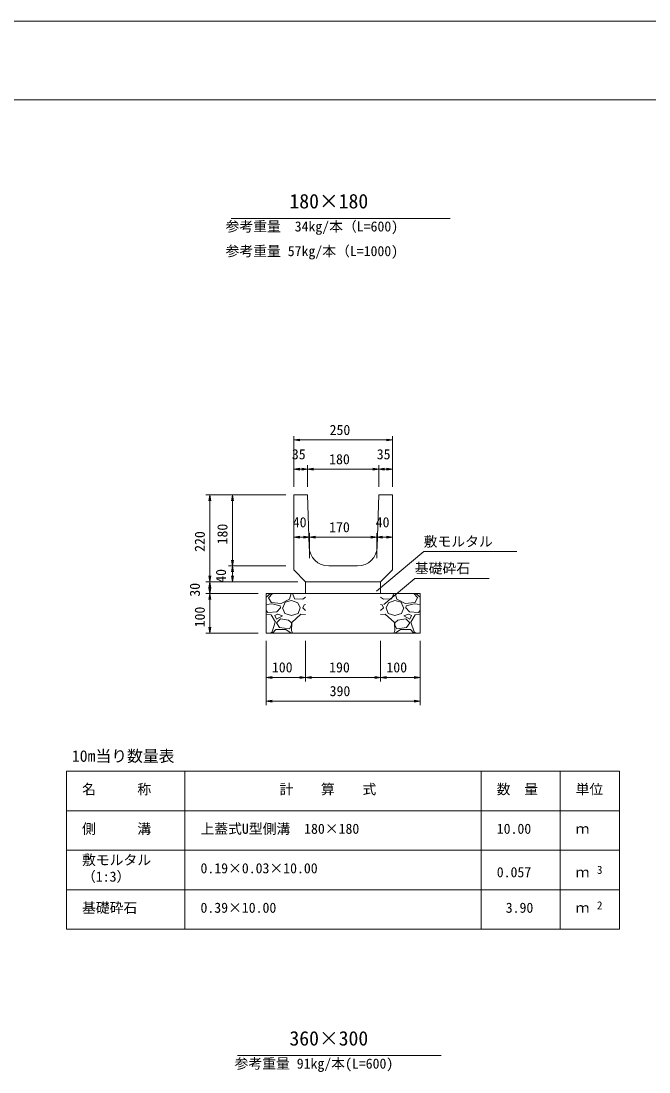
# Model space of a CAD drawing. Units: millimetres, scale not verified. Extents: x 0 to 84100, y 0 to 59400.
# Drawn here: x 18848 to 34750, y 32786 to 59400 of the extents above; entities that cross this region are included whole.
import ezdxf
from ezdxf.enums import TextEntityAlignment as Align

# ---------------------------------------------------------------- set-up
doc = ezdxf.new("R2010")
doc.units = ezdxf.units.MM
doc.header["$LTSCALE"] = 100
for name, color, linetype, lineweight in [('D-MTR-FRAM（材料表図枠）', 2, 'Continuous', 18), ('D-STR-DIM（寸法）', 7, 'Continuous', 18), ('D-STR-HTXT（旗揚げ）', 7, 'Continuous', 18), ('D-STR-STRn（構造物）', 7, 'Continuous', 18), ('D-STR（構造物外形線）', 1, 'Continuous', 18), ('D-TTL(外枠）', 2, 'Continuous', 18), ('DEFPOINTS_2', 8, 'Continuous', 18)]:
    doc.layers.add(name, color=color, linetype=linetype, lineweight=lineweight)
for name, color, linetype in [('D-MTR-TXT(文字列）', 7, 'Continuous'), ('D-MTR（材料表タイトル）', 7, 'Continuous'), ('D-STR-TXT（文字）', 7, 'Continuous'), ('D-TTL-TXT（文字）', 7, 'Continuous')]:
    doc.layers.add(name, color=color, linetype=linetype)
doc.styles.add('ＭＳ ゴシック', font='')
doc.styles.get('ＭＳ ゴシック').set_extended_font_data('MS Gothic')

msp = doc.modelspace()

# ---------------------------------------------------------------- linework, layer by layer
at = {"layer": 'D-MTR-FRAM（材料表図枠）'}
for p, q in [((20000, 40400), (34000, 40400)), ((20000, 36400), (20000, 40400)), ((23000, 36400), (23000, 40400)), ((30500, 36400), (30500, 40400)), ((32500, 37200), (32500, 40400)), ((32500, 36400), (32500, 40400)), ((34000, 36400), (34000, 40400)), ((20000, 39400), (34000, 39400)), ((20000, 38400), (34000, 38400)), ((20000, 37400), (34000, 37400)), ((20000, 36400), (34000, 36400))]:
    msp.add_line(p, q, dxfattribs=at)
at = {"layer": 'D-STR-DIM（寸法）'}
for p, q in [((25755, 47600), (25755, 48889.9)), ((25755, 48789.9), (25905, 48814.9)), ((25755, 48789.9), (25775, 48789.9)), ((25905, 48764.9), (25755, 48789.9)), ((28235, 48789.9), (25775, 48789.9)), ((28105, 48814.9), (28255, 48789.9)), ((28255, 48789.9), (28105, 48764.9)), ((28255, 48789.9), (28235, 48789.9)), ((28255, 47600), (28255, 48889.9)), ((25755, 47600), (25755, 48149.4)), ((25755, 48049.4), (25905, 48074.4)), ((25755, 48049.4), (25775, 48049.4)), ((25905, 48024.4), (25755, 48049.4)), ((25775, 48049.4), (26085, 48049.4)), ((25955, 48074.4), (26105, 48049.4)), ((26105, 48049.4), (25955, 48024.4)), ((26105, 48049.4), (26085, 48049.4)), ((26105, 47600), (26105, 48149.4)), ((26105, 47600), (26105, 48149.4)), ((26105, 48049.4), (26255, 48074.4)), ((26105, 48049.4), (26125, 48049.4)), ((26255, 48024.4), (26105, 48049.4)), ((27885, 48049.4), (26125, 48049.4)), ((27755, 48074.4), (27905, 48049.4)), ((27905, 48049.4), (27755, 48024.4)), ((27905, 48049.4), (27885, 48049.4)), ((27905, 47600), (27905, 48149.4)), ((27905, 47600), (27905, 48149.4)), ((27905, 48049.4), (28055, 48074.4)), ((27905, 48049.4), (27925, 48049.4)), ((28055, 48024.4), (27905, 48049.4)), ((28235, 48049.4), (27925, 48049.4)), ((28105, 48074.4), (28255, 48049.4)), ((28255, 48049.4), (28105, 48024.4)), ((28255, 48049.4), (28235, 48049.4)), ((28255, 47600), (28255, 48149.4)), ((25555, 47400), (23529, 47400)), ((23604, 47250), (23629, 47400)), ((23629, 47400), (23629, 47380)), ((23629, 47400), (23654, 47250)), ((23629, 47380), (23629, 45220)), ((25555, 47400), (24102.4, 47400)), ((24177.4, 47250), (24202.4, 47400)), ((24202.4, 47400), (24202.4, 47380)), ((24202.4, 47400), (24227.4, 47250)), ((24202.4, 47380), (24202.4, 45620)), ((25755, 45800), (25755, 46427.4)), ((25755, 46327.4), (25905, 46352.4)), ((25755, 46327.4), (25775, 46327.4)), ((25905, 46302.4), (25755, 46327.4)), ((26135, 46327.4), (25775, 46327.4)), ((26005, 46352.4), (26155, 46327.4)), ((26155, 46327.4), (26005, 46302.4)), ((26155, 46327.4), (26135, 46327.4)), ((26155, 45800), (26155, 46427.4)), ((26155, 45800), (26155, 46427.4)), ((26155, 46327.4), (26305, 46352.4)), ((26155, 46327.4), (26175, 46327.4)), ((26305, 46302.4), (26155, 46327.4)), ((27835, 46327.4), (26175, 46327.4)), ((27705, 46352.4), (27855, 46327.4)), ((27855, 46327.4), (27705, 46302.4)), ((27855, 46327.4), (27835, 46327.4)), ((27855, 45800), (27855, 46427.4)), ((27855, 45800), (27855, 46427.4)), ((27855, 46327.4), (28005, 46352.4)), ((27855, 46327.4), (27875, 46327.4)), ((28005, 46302.4), (27855, 46327.4)), ((27875, 46327.4), (28235, 46327.4)), ((28105, 46352.4), (28255, 46327.4)), ((28255, 46327.4), (28105, 46302.4)), ((28255, 46327.4), (28235, 46327.4)), ((28255, 45800), (28255, 46427.4)), ((25555, 45600), (24102.4, 45600)), ((25555, 45600), (24102.4, 45600)), ((24202.4, 45600), (24177.4, 45750)), ((24177.4, 45450), (24202.4, 45600)), ((24227.4, 45750), (24202.4, 45600)), ((24202.4, 45600), (24202.4, 45620)), ((24202.4, 45600), (24202.4, 45580)), ((24202.4, 45600), (24227.4, 45450)), ((24202.4, 45580), (24202.4, 45220)), ((23629, 45200), (23604, 45350)), ((23654, 45350), (23629, 45200)), ((24202.4, 45200), (24177.4, 45350)), ((24227.4, 45350), (24202.4, 45200)), ((25855, 45200), (23529, 45200)), ((25855, 45200), (23529, 45200)), ((23604, 45050), (23629, 45200)), ((23629, 44900), (23604, 45050)), ((23629, 45200), (23629, 45220)), ((23629, 45200), (23629, 45180)), ((23629, 45200), (23654, 45050)), ((23629, 45180), (23629, 44920)), ((23654, 45050), (23629, 44900)), ((25855, 45200), (24102.4, 45200)), ((24202.4, 45200), (24202.4, 45220)), ((24855, 44900), (23529, 44900)), ((24855, 44900), (23529, 44900)), ((23604, 44750), (23629, 44900)), ((23629, 44900), (23629, 44920)), ((23629, 44900), (23629, 44880)), ((23629, 44900), (23654, 44750)), ((23629, 44880), (23629, 43920)), ((23629, 43900), (23604, 44050)), ((23654, 44050), (23629, 43900)), ((23629, 43900), (23629, 43920)), ((24855, 43900), (23529, 43900)), ((25055, 43700), (25055, 42677.7)), ((25055, 43700), (25055, 42077)), ((26055, 43700), (26055, 42677.7)), ((26055, 43700), (26055, 42677.7)), ((27955, 43700), (27955, 42677.7)), ((27955, 43700), (27955, 42677.7)), ((28955, 43700), (28955, 42677.7)), ((28955, 43700), (28955, 42077)), ((25055, 42777.7), (25205, 42802.7)), ((25055, 42777.7), (25075, 42777.7)), ((25205, 42752.7), (25055, 42777.7)), ((26035, 42777.7), (25075, 42777.7)), ((25905, 42802.7), (26055, 42777.7)), ((26055, 42777.7), (25905, 42752.7)), ((26055, 42777.7), (26035, 42777.7)), ((26055, 42777.7), (26205, 42802.7)), ((26055, 42777.7), (26075, 42777.7)), ((26205, 42752.7), (26055, 42777.7)), ((26075, 42777.7), (27935, 42777.7)), ((27805, 42802.7), (27955, 42777.7)), ((27955, 42777.7), (27805, 42752.7)), ((27955, 42777.7), (27935, 42777.7)), ((27955, 42777.7), (28105, 42802.7)), ((27955, 42777.7), (27975, 42777.7)), ((28105, 42752.7), (27955, 42777.7)), ((27975, 42777.7), (28935, 42777.7)), ((28805, 42802.7), (28955, 42777.7)), ((28955, 42777.7), (28805, 42752.7)), ((28955, 42777.7), (28935, 42777.7)), ((25055, 42177), (25205, 42202)), ((25055, 42177), (25075, 42177)), ((25205, 42152), (25055, 42177)), ((28935, 42177), (25075, 42177)), ((28805, 42202), (28955, 42177)), ((28955, 42177), (28805, 42152)), ((28955, 42177), (28935, 42177))]:
    msp.add_line(p, q, dxfattribs=at)
at = {"layer": 'D-STR-HTXT（旗揚げ）'}
for p, q in [((24169.4, 54400), (29714.5, 54400)), ((27853.1, 44963.4), (29044.8, 45964.7)), ((31404.6, 45964.7), (29044.8, 45964.7)), ((28033.7, 44626.3), (28820.2, 45285.6)), ((30706.6, 45285.6), (28820.2, 45285.6)), ((24331.9, 33200), (29487.1, 33200))]:
    msp.add_line(p, q, dxfattribs=at)
at = {"layer": 'D-STR-STRn（構造物）'}
for p, q in [((26055, 45200), (26055, 44900)), ((27955, 45200), (27955, 44900)), ((26055, 44900), (25055, 44900)), ((25055, 44900), (25055, 43900)), ((25055, 44813), (25167.6, 44900)), ((25116.8, 44789.6), (25216.1, 44900)), ((25188.7, 44669), (25118.7, 44789)), ((25647.2, 44758.8), (25437.2, 44648.8)), ((25536.9, 44679.5), (25696.9, 44729.5)), ((25687.1, 44899.5), (25647.1, 44759.5)), ((25696.4, 44729.5), (25856.4, 44669.5)), ((25721.2, 44900), (25775.1, 44771.9)), ((25776.2, 44769), (25986.2, 44759)), ((25986.8, 44760.3), (26055, 44813)), ((26055, 44900), (28655, 44900)), ((27955, 44900), (28955, 44900)), ((28023.2, 44760.3), (27955, 44813)), ((28233.9, 44769), (28023.9, 44759)), ((28313.6, 44729.5), (28153.6, 44669.5)), ((28288.9, 44900), (28234.9, 44771.9)), ((28473.2, 44679.5), (28313.2, 44729.5)), ((28322.9, 44899.5), (28362.9, 44759.5)), ((28362.8, 44758.8), (28572.8, 44648.8)), ((28893.3, 44789.6), (28793.9, 44900)), ((28821.3, 44669), (28891.3, 44789)), ((28955, 44813), (28842.4, 44900)), ((28955, 44900), (28955, 43900)), ((25207.6, 44638.4), (25055, 44622.3)), ((25096.4, 44422.8), (25055, 44468)), ((25436.1, 44651.6), (25186.1, 44671.6)), ((25406.4, 44590.1), (25206.4, 44640.1)), ((25416.8, 44539.6), (25326.8, 44439.6)), ((25416.9, 44538.9), (25406.9, 44588.9)), ((25465.9, 44539.8), (25525.9, 44399.8)), ((25476.5, 44539.5), (25536.5, 44679.5)), ((25856.9, 44669.3), (25916.9, 44539.3)), ((25866.4, 44400), (25916.4, 44540)), ((26055, 44468), (25986.4, 44542.8)), ((25986.5, 44539.8), (26016.5, 44619.8)), ((26055, 44622.3), (26017.6, 44618.4)), ((27955, 44622.3), (27992.4, 44618.4)), ((27955, 44468), (28023.6, 44542.8)), ((28023.5, 44539.8), (27993.5, 44619.8)), ((28153.1, 44669.3), (28093.1, 44539.3)), ((28143.6, 44400), (28093.6, 44540)), ((28533.5, 44539.5), (28473.5, 44679.5)), ((28544.2, 44539.8), (28484.2, 44399.8)), ((28573.9, 44651.6), (28823.9, 44671.6)), ((28593.2, 44538.9), (28603.2, 44588.9)), ((28593.3, 44539.6), (28683.3, 44439.6)), ((28603.6, 44590.1), (28803.6, 44640.1)), ((28802.4, 44638.4), (28955, 44622.3)), ((28913.6, 44422.8), (28955, 44468)), ((25177, 44358.5), (25055, 44368.7)), ((25326.1, 44440.2), (25096.1, 44420.2)), ((25288.9, 44180.1), (25178.9, 44360.1)), ((25276.4, 44349.6), (25316.4, 44249.6)), ((25346.6, 44379.2), (25276.6, 44349.2)), ((25316.4, 44249.8), (25466.4, 44339.8)), ((25416.7, 44259.5), (25316.7, 44159.5)), ((25467.1, 44339.7), (25347.1, 44379.7)), ((25617.9, 44230.1), (25417.9, 44260.1)), ((25526, 44398.8), (25696, 44348.8)), ((25698.8, 44157.5), (25618.8, 44227.5)), ((25697.3, 44348.9), (25867.3, 44398.9)), ((25937, 44379.5), (25707, 44169.5)), ((26055, 44368.7), (25937, 44378.5)), ((27955, 44368.7), (28073, 44378.5)), ((28073, 44379.5), (28303, 44169.5)), ((28312.7, 44348.9), (28142.7, 44398.9)), ((28311.2, 44157.5), (28391.2, 44227.5)), ((28484, 44398.8), (28314, 44348.8)), ((28392.1, 44230.1), (28592.1, 44260.1)), ((28542.9, 44339.7), (28662.9, 44379.7)), ((28693.6, 44249.8), (28543.6, 44339.8)), ((28593.3, 44259.5), (28693.3, 44159.5)), ((28663.4, 44379.2), (28733.4, 44349.2)), ((28684, 44440.2), (28914, 44420.2)), ((28733.6, 44349.6), (28693.6, 44249.6)), ((28721.1, 44180.1), (28831.1, 44360.1)), ((28833, 44358.5), (28955, 44368.7)), ((25167.6, 43900), (25206.8, 43930.3)), ((25206.9, 43929.2), (25286.9, 44179.2)), ((25216.1, 43900), (25296.8, 43989.6)), ((25296.8, 43989.6), (25556.8, 43989.6)), ((25316.4, 44159.9), (25396.4, 44039.9)), ((25397.1, 44039.1), (25647.1, 44009.1)), ((25556.4, 43991.9), (25686.4, 43901.9)), ((25647, 44009.7), (25697, 44099.7)), ((25695.1, 43961.9), (25721.2, 43900)), ((25706.3, 44170.1), (25696.3, 43960.1)), ((25696.8, 44099.6), (25696.8, 44159.6)), ((28314.9, 43961.9), (28288.9, 43900)), ((28303.7, 44170.1), (28313.7, 43960.1)), ((28363, 44009.7), (28313, 44099.7)), ((28313.3, 44099.6), (28313.3, 44159.6)), ((28453.6, 43991.9), (28323.6, 43901.9)), ((28613, 44039.1), (28363, 44009.1)), ((28713.3, 43989.6), (28453.3, 43989.6)), ((28693.6, 44159.9), (28613.6, 44039.9)), ((28793.9, 43900), (28713.3, 43989.6)), ((28803.2, 43929.2), (28723.2, 44179.2)), ((28842.4, 43900), (28803.2, 43930.3)), ((25055, 43900), (28955, 43900))]:
    msp.add_line(p, q, dxfattribs=at)
at = {"layer": 'D-STR（構造物外形線）'}
for p, q in [((25755, 47400), (25755, 45500)), ((26105, 47400), (25755, 47400)), ((26105, 47400), (26141.5, 46086.1)), ((27868.5, 46086.1), (27905, 47400)), ((27905, 47400), (28255, 47400)), ((28255, 47400), (28255, 45500)), ((26641.3, 45600), (27368.7, 45600)), ((26055, 45200), (25755, 45500)), ((27955, 45200), (28255, 45500)), ((26055, 45200), (27955, 45200))]:
    msp.add_line(p, q, dxfattribs=at)
for centre, start, end in [((26641.3, 46100), 181.59114, 270), ((27368.7, 46100), 270, 358.40886)]:
    msp.add_arc(centre, 500, start, end, dxfattribs=at)
at = {"layer": 'D-TTL(外枠）'}
msp.add_line((2300, 57400), (81800, 57400), dxfattribs=at)
at = {"layer": 'DEFPOINTS_2'}
msp.add_line((0, 59400), (84100, 59400), dxfattribs=at)

# ---------------------------------------------------------------- texts
at = {"layer": 'D-MTR-TXT(文字列）', "style": 'ＭＳ ゴシック'}
for s, height, p in [('参考重量\u300034kg/本（L=600)', 256.6, (24027.9, 53993.3)), ('参考重量 57kg/本（L=1000)', 256.6, (24027.9, 53369.2)), ('名\u3000\u3000\u3000称', 256.6, (20392.3, 39740.3)), ('計\u3000\u3000算\u3000\u3000式', 256.6, (25393, 39740.3)), ('数\u3000量', 256.6, (30892.3, 39740.3)), ('単位', 256.6, (32892.3, 39740.3)), ('側\u3000\u3000\u3000溝', 256.6, (20392.3, 38740.3)), ('上蓋式U型側溝\u3000180×180', 256.6, (23392.3, 38740.3)), ('10.00', 256.6, (30895, 38740.3)), ('ｍ', 256.6, (32892.3, 38740.3)), ('敷モルタル', 256.6, (20392.3, 37950.3)), ('0.19×0.03×10.00', 256.6, (23392.3, 37740.3)), ('（1:3）', 256.6, (20392.3, 37528.1)), ('0.057', 256.6, (30895, 37640.3)), ('ｍ', 256.6, (32892.3, 37640.3)), ('3', 205.3, (33432.5, 37740.8)), ('基礎砕石', 256.6, (20392.3, 36740.3)), ('0.39×10.00', 256.6, (23392.3, 36740.3)), ('3.90', 256.6, (31122.4, 36740.3)), ('ｍ', 256.6, (32892.3, 36740.3)), ('2', 205.3, (33432.5, 36840.8)), ('参考重量 91kg/本(L=600)', 256.6, (24255.3, 32793.3))]:
    msp.add_text(s, height=height, dxfattribs=at).set_placement(p, align=Align.BOTTOM_LEFT)
at = {"layer": 'D-MTR（材料表タイトル）', "style": 'ＭＳ ゴシック'}
msp.add_text('10m当り数量表', height=293.3, dxfattribs=at).set_placement((20134.2, 40552.5), align=Align.BOTTOM_LEFT)
at = {"layer": 'D-STR-DIM（寸法）', "style": 'ＭＳ ゴシック'}
for s, p in [('250', (26662.1, 48839.9)), ('35', (25706.2, 48224.4)), ('35', (27856.2, 48224.4)), ('180', (26650.6, 48099.4)), ('40', (25729.4, 46502.4)), ('170', (26650.6, 46377.4)), ('40', (27829.4, 46502.4)), ('100', (25200.6, 42827.7)), ('190', (26650.6, 42827.7)), ('100', (28100.6, 42827.7)), ('390', (26663, 42227))]:
    msp.add_text(s, height=256.6, dxfattribs=at).set_placement(p, align=Align.BOTTOM_LEFT)
for s, p in [('180', (24152.4, 46145.6)), ('220', (23579, 45957.1)), ('40', (24115.9, 45174.4)), ('30', (23454, 44821.7)), ('100', (23579, 44045.6))]:
    msp.add_text(s, height=256.6, rotation=90, dxfattribs=at).set_placement(p, align=Align.BOTTOM_LEFT)
at = {"layer": 'D-STR-TXT（文字）', "style": 'ＭＳ ゴシック'}
for s, p in [('敷モルタル', (29044.8, 46014.7)), ('基礎砕石', (28820.2, 45335.6))]:
    msp.add_text(s, height=256.6, dxfattribs=at).set_placement(p, align=Align.BOTTOM_LEFT)
at = {"layer": 'D-TTL-TXT（文字）', "style": 'ＭＳ ゴシック'}
for s, p in [('180×180', (25644.7, 54544.9)), ('360×300', (25644.7, 33344.9))]:
    msp.add_text(s, height=366.6, dxfattribs=at).set_placement(p, align=Align.BOTTOM_LEFT)

doc.saveas('drawing.dxf')
